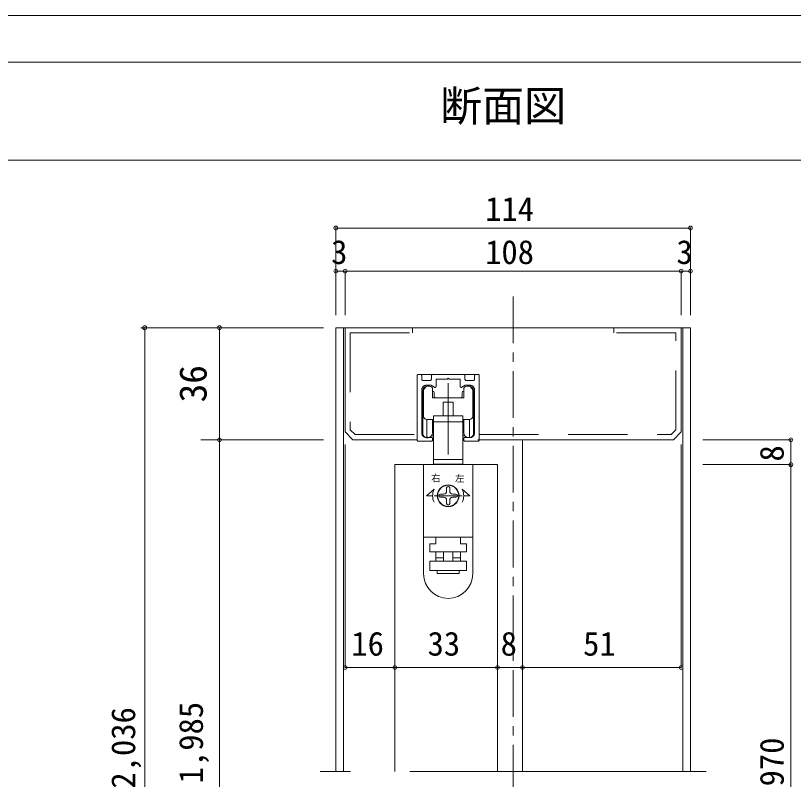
# Model space of a CAD drawing. Units: millimetres on the paper, enlarged 10 times, with parts at other scales. Extents: x -2000 to 2000, y -1385 to 1385.
# Drawn here: x -1317 to -483, y 567 to 1385 of the extents above; entities that cross this region are included whole.
import ezdxf
from ezdxf.enums import TextEntityAlignment as Align

# ---------------------------------------------------------------- set-up
doc = ezdxf.new("R2010")
doc.units = ezdxf.units.MM
doc.header["$LTSCALE"] = 10
doc.header["$PDMODE"] = 32
doc.header["$PDSIZE"] = 4
for name, pattern in [('CHAIN1', [8, 5, -1, 1, -1]), ('USER2', [9.525, 6.35, -3.175]), ('USER3', [31.75, 15.875, -3.175, 3.175, -3.175, 3.175, -3.175]), ('USER4', [50.8, 31.75, -6.35, 6.35, -6.35])]:
    doc.linetypes.add(name, pattern=pattern)
doc.layers.add('1-1_0', color=7, linetype='Continuous', lineweight=20)
doc.layers.add('2-0', color=7, linetype='Continuous', lineweight=20)
doc.styles.add('ＭＳ ゴシック', font='')
doc.styles.get('ＭＳ ゴシック').set_extended_font_data('MS Gothic')

msp = doc.modelspace()

# ---------------------------------------------------------------- linework, layer by layer
at = {"layer": '1-1_0'}
for p, q in [((-1950, 1335), (380, 1335)), ((-1950, 1230), (380, 1230))]:
    msp.add_line(p, q, dxfattribs=at)
msp.add_lwpolyline([(-2000, -1385), (2000, -1385), (2000, 1385), (-2000, 1385)], close=True, dxfattribs=at)
at = {"layer": '2-0', "color": 4, "lineweight": 9}
for p, q in [((-593.53, 1115.39), (-593.53, 1157.45)), ((-973.53, 1064.06), (-973.53, 1136.31)), ((-973.53, 1111.22), (-963.53, 1111.22)), ((-963.53, 1111.22), (-963.53, 1064.06)), ((-603.53, 1111.22), (-593.53, 1111.22)), ((-593.53, 1064.06), (-593.53, 1115.39)), ((-986.87, 1050.72), (-1182.45, 1050.72)), ((-1178.28, 1050.72), (-1178.28, 66.91)), ((-1118.12, 1050.72), (-986.87, 1050.72)), ((-1098.12, 1050.72), (-1098.12, 930.72)), ((-1118.12, 930.72), (-986.87, 930.72)), ((-1098.12, 930.72), (-1098.12, 116.91)), ((-603.53, 925.72), (-603.53, 686.77)), ((-580.2, 904.06), (-485.89, 904.06)), ((-485.89, 904.06), (-485.89, 140.24)), ((-910.2, 686.77), (-800.2, 686.77)), ((-800.2, 686.77), (-773.53, 686.77)), ((-773.53, 686.77), (-603.53, 686.77))]:
    msp.add_line(p, q, dxfattribs=at)
at = {"layer": '2-0', "linetype": 'CHAIN1'}
msp.add_line((-783.53, 1084.06), (-783.53, 33.57), dxfattribs=at)
at = {"layer": '2-0'}
for p, q in [((-973.53, 1050.72), (-963.53, 1050.72)), ((-973.53, 1050.72), (-973.53, 575.24)), ((-965.2, 1050.72), (-965.2, 575.24)), ((-891.31, 1045.17), (-891.31, 1050.72)), ((-675.76, 1045.17), (-675.76, 1050.72)), ((-603.53, 1050.72), (-593.53, 1050.72)), ((-601.87, 1050.72), (-601.87, 575.24)), ((-593.53, 1050.72), (-593.53, 575.24)), ((-884.79, 1000.73), (-823.12, 1000.73)), ((-886.45, 930.73), (-886.45, 999.06)), ((-819.79, 999.06), (-819.79, 930.73)), ((-879.45, 984.03), (-879.45, 955.72)), ((-876.61, 987.57), (-878.96, 985.21)), ((-875.43, 988.06), (-873.12, 988.06)), ((-869.79, 975.72), (-869.79, 984.72)), ((-836.45, 984.72), (-836.45, 975.72)), ((-833.12, 988.06), (-830.81, 988.06)), ((-829.63, 987.57), (-827.27, 985.21)), ((-826.79, 984.03), (-826.79, 955.72)), ((-880.45, 981.06), (-880.45, 936.39)), ((-836.45, 975.72), (-869.79, 975.72)), ((-868.12, 981.06), (-868.12, 977.39)), ((-838.12, 981.06), (-838.12, 977.39)), ((-825.79, 981.06), (-825.79, 936.39)), ((-858.45, 971.06), (-858.45, 956.4)), ((-847.79, 971.06), (-858.45, 971.06)), ((-847.79, 956.4), (-847.79, 971.06)), ((-869.79, 952.39), (-876.12, 952.39)), ((-837.26, 949.72), (-837.26, 956.4)), ((-836.45, 952.39), (-830.12, 952.39)), ((-868.98, 949.72), (-837.26, 949.72)), ((-868.98, 949.72), (-868.98, 909.39)), ((-837.26, 909.39), (-837.26, 949.72)), ((-871.06, 934.72), (-868.98, 934.72)), ((-837.26, 934.72), (-835.18, 934.72)), ((-955.2, 930.72), (-886.45, 930.72)), ((-821.45, 930.72), (-738.53, 930.72)), ((-773.53, 930.72), (-773.53, 575.24)), ((-837.26, 904.39), (-837.26, 909.39)), ((-910.2, 904.06), (-910.2, 575.24)), ((-910.2, 904.06), (-800.2, 904.06)), ((-868.98, 904.39), (-837.26, 904.39)), ((-866.43, 904.39), (-866.43, 904.06)), ((-839.76, 904.06), (-839.76, 904.39)), ((-800.2, 904.06), (-800.2, 575.24)), ((-879.45, 787.06), (-879.45, 826.39)), ((-826.79, 787.06), (-826.79, 826.39)), ((-910.2, 792.24), (-910.2, 733.35)), ((-910.2, 792.24), (-910.2, 733.35)), ((-800.2, 792.24), (-800.2, 733.35)), ((-800.2, 792.24), (-800.2, 733.35)), ((-773.53, 792.24), (-773.53, 733.35)), ((-773.53, 792.24), (-773.53, 733.35))]:
    msp.add_line(p, q, dxfattribs=at)
at = {"layer": '2-0', "linetype": 'USER2'}
for p, q in [((-957.98, 1045.17), (-891.31, 1045.17)), ((-609.09, 1045.17), (-675.76, 1045.17)), ((-952.9, 936.28), (-886.45, 936.28)), ((-819.79, 936.28), (-614.17, 936.28))]:
    msp.add_line(p, q, dxfattribs=at)
at = {"layer": '2-0', "color": 6, "linetype": 'USER3', "lineweight": 18}
for p, q in [((-884.79, 1000.73), (-883.12, 1000.73)), ((-823.12, 1000.73), (-821.45, 1000.73)), ((-881.45, 999.06), (-881.45, 995.73)), ((-879.79, 994.06), (-872.79, 994.06)), ((-871.12, 995.73), (-871.12, 999.06)), ((-866.12, 987.71), (-866.12, 994.73)), ((-840.12, 994.73), (-840.12, 987.71)), ((-835.12, 999.06), (-835.12, 995.73)), ((-833.45, 994.06), (-826.45, 994.06)), ((-824.79, 995.73), (-824.79, 999.06)), ((-881.45, 984.06), (-881.45, 938.06)), ((-824.79, 938.06), (-824.79, 984.06)), ((-871.45, 929.06), (-884.79, 929.06)), ((-876.45, 933.06), (-870.79, 933.06)), ((-869.79, 932.06), (-869.79, 930.73)), ((-836.45, 930.73), (-836.45, 932.06)), ((-835.45, 933.06), (-829.79, 933.06)), ((-821.45, 929.06), (-834.79, 929.06))]:
    msp.add_line(p, q, dxfattribs=at)
at = {"layer": '2-0', "lineweight": 18}
for p, q in [((-880.12, 937.06), (-880.12, 983.73)), ((-826.12, 937.06), (-826.12, 983.73)), ((-876.13, 933.06), (-876.12, 952.39)), ((-869.79, 938.06), (-869.78, 952.39)), ((-836.45, 938.06), (-836.45, 952.39)), ((-830.1, 933.06), (-830.12, 952.39)), ((-869.79, 948.73), (-868.98, 948.73)), ((-836.45, 948.73), (-837.26, 948.73)), ((-876.12, 933.06), (-874.79, 933.06)), ((-830.12, 933.06), (-831.45, 933.06)), ((-879.45, 904.06), (-879.45, 826.39)), ((-826.79, 904.06), (-879.45, 904.06)), ((-826.79, 904.06), (-826.79, 826.39)), ((-876.22, 870.72), (-868.24, 877.72)), ((-854.79, 879.06), (-854.79, 875.72)), ((-851.45, 875.72), (-851.45, 879.06)), ((-830.02, 870.72), (-837.99, 877.72)), ((-876.22, 870.72), (-869.79, 870.72)), ((-868.01, 870.72), (-838.23, 870.72)), ((-858.12, 872.39), (-861.45, 872.39)), ((-861.45, 869.06), (-858.12, 869.06)), ((-844.79, 872.39), (-848.12, 872.39)), ((-848.12, 869.06), (-844.79, 869.06)), ((-830.02, 870.72), (-836.45, 870.72)), ((-854.79, 865.72), (-854.79, 862.39)), ((-851.45, 862.39), (-851.45, 865.72)), ((-826.79, 826.39), (-879.45, 826.39)), ((-866.45, 819.06), (-866.45, 826.39)), ((-839.79, 826.39), (-839.79, 819.06)), ((-866.45, 819.06), (-872.79, 819.06)), ((-872.79, 819.06), (-872.79, 817.39)), ((-833.45, 819.06), (-839.79, 819.06)), ((-833.45, 817.39), (-833.45, 819.06)), ((-833.45, 817.39), (-833.45, 810.72)), ((-866.45, 804.06), (-866.45, 810.72)), ((-858.12, 810.72), (-858.12, 800.72)), ((-848.12, 810.72), (-848.12, 800.72)), ((-839.79, 810.72), (-839.79, 804.06)), ((-872.79, 790.72), (-872.79, 800.72)), ((-872.79, 800.72), (-833.45, 800.72)), ((-866.45, 804.06), (-858.12, 804.06)), ((-866.45, 800.72), (-866.45, 804.06)), ((-864.79, 790.72), (-864.79, 787.39))]:
    msp.add_line(p, q, dxfattribs=at)
at = {"layer": '2-0', "color": 3, "linetype": 'USER4', "lineweight": 18}
msp.add_line((-853.12, 991.46), (-853.12, 914.79), dxfattribs=at)
at = {"layer": '2-0', "color": 2, "lineweight": 18}
msp.add_line((-875.47, 933.86), (-875.47, 931.92), dxfattribs=at)
at = {"layer": '2-0', "linetype": 'USER4'}
msp.add_line((-576.87, 575.24), (-990.2, 575.24), dxfattribs=at)
at = {"layer": '2-0', "color": 4, "lineweight": 9}
for points in [[(-973.53, 1115.39), (-973.53, 1157.45), (-593.53, 1157.45)], [(-963.53, 1111.22), (-603.53, 1111.22), (-603.53, 1064.06)], [(-963.53, 925.72), (-963.53, 686.77), (-910.2, 686.77)], [(-580.2, 930.72), (-485.89, 930.72), (-485.89, 904.06)]]:
    msp.add_lwpolyline(points, dxfattribs=at)
at = {"layer": '2-0'}
for points in [[(-738.53, 930.72), (-723.53, 930.72), (-611.87, 930.72), (-603.53, 939.06), (-603.53, 1050.72), (-736.87, 1050.72), (-963.53, 1050.72), (-963.53, 939.06), (-955.2, 930.72)], [(-868.98, 949.72), (-868.98, 956.4), (-837.26, 956.4)], [(-868.98, 904.39), (-868.98, 909.39), (-837.26, 909.39)]]:
    msp.add_lwpolyline(points, dxfattribs=at)
at = {"layer": '2-0', "linetype": 'USER2'}
for points in [[(-957.98, 1045.17), (-957.98, 941.36), (-952.9, 936.28)], [(-614.17, 936.28), (-609.09, 941.36), (-609.09, 1045.17)]]:
    msp.add_lwpolyline(points, dxfattribs=at)
at = {"layer": '2-0', "color": 6, "linetype": 'USER3', "lineweight": 18}
for points in [[(-869.45, 1000.73), (-853.12, 1000.73), (-836.79, 1000.73)], [(-865.12, 995.73), (-854.12, 995.73), (-853.12, 996.73), (-852.12, 995.73), (-841.12, 995.73)], [(-867.62, 986.85), (-871.45, 989.06), (-876.45, 989.06)], [(-829.79, 989.06), (-834.79, 989.06), (-838.62, 986.85)]]:
    msp.add_lwpolyline(points, dxfattribs=at)
at = {"layer": '2-0', "lineweight": 18}
for points in [[(-833.45, 810.72), (-872.79, 810.72), (-872.79, 817.39)], [(-833.45, 800.72), (-833.45, 790.72), (-872.79, 790.72)], [(-848.12, 804.06), (-839.79, 804.06), (-839.79, 800.72)], [(-841.45, 790.72), (-841.45, 787.39), (-864.79, 787.39)]]:
    msp.add_lwpolyline(points, dxfattribs=at)
for radius in [11.67, 11.33]:
    msp.add_circle((-853.12, 870.72), radius, dxfattribs=at)
at = {"layer": '2-0', "color": 6, "linetype": 'USER3', "lineweight": 18}
for centre, radius, start, end in [((-884.79, 999.06), 1.67, 90, 180), ((-883.12, 999.06), 1.67, 360, 90), ((-869.45, 999.06), 1.67, 90, 180), ((-836.79, 999.06), 1.67, 360, 90), ((-823.12, 999.06), 1.67, 90, 180), ((-821.45, 999.06), 1.67, 360, 90), ((-879.79, 995.73), 1.67, 180, 270), ((-872.79, 995.73), 1.67, 270, 0), ((-865.12, 994.73), 1, 90, 180), ((-841.12, 994.73), 1, 0, 90), ((-833.45, 995.73), 1.67, 180, 270), ((-826.45, 995.73), 1.67, 270, 0), ((-876.45, 984.06), 5, 90, 180), ((-867.12, 987.71), 1, 240, 0), ((-839.12, 987.71), 1, 180, 300), ((-829.79, 984.06), 5, 0, 90), ((-876.45, 938.06), 5, 180, 270), ((-829.79, 938.06), 5, 270, 0), ((-884.79, 930.73), 1.67, 180, 270), ((-871.45, 930.73), 1.67, 270, 0), ((-870.79, 932.06), 1, 360, 90), ((-834.79, 930.73), 1.67, 180, 270), ((-835.45, 932.06), 1, 90, 180), ((-821.45, 930.73), 1.67, 270, 0)]:
    msp.add_arc(centre, radius, start, end, dxfattribs=at)
at = {"layer": '2-0', "lineweight": 18}
for centre, radius, start, end in [((-876.12, 983.73), 4, 94.64843, 180), ((-830.12, 983.73), 4, 0, 85.35157), ((-876.12, 937.06), 4, 180, 270), ((-874.79, 938.06), 5, 270, 0), ((-831.45, 938.06), 5, 180, 270), ((-830.12, 937.06), 4, 270, 0), ((-853.12, 870.72), 16.67, 155.16542, 204.83459), ((-858.12, 875.72), 3.33, 270, 0), ((-853.12, 879.06), 1.67, 90, 180), ((-853.12, 879.06), 1.67, 0, 90), ((-848.12, 875.72), 3.33, 180, 270), ((-853.12, 870.72), 16.67, 335.16541, 24.83458), ((-861.45, 870.72), 1.67, 90, 180), ((-861.45, 870.72), 1.67, 180, 270), ((-858.12, 865.72), 3.33, 0, 90), ((-848.12, 865.72), 3.33, 90, 180), ((-844.79, 870.72), 1.67, 0, 90), ((-844.79, 870.72), 1.67, 270, 0), ((-853.12, 862.39), 1.67, 180, 270), ((-853.12, 862.39), 1.67, 270, 0)]:
    msp.add_arc(centre, radius, start, end, dxfattribs=at)
at = {"layer": '2-0'}
for centre, radius, start, end in [((-877.79, 984.03), 1.67, 135, 180), ((-875.43, 986.39), 1.67, 90, 135), ((-873.12, 984.72), 3.33, 360, 90), ((-833.12, 984.72), 3.33, 90, 180), ((-830.81, 986.39), 1.67, 45, 90), ((-828.45, 984.03), 1.67, 0, 45), ((-878.79, 981.06), 1.67, 143.10953, 180), ((-869.79, 981.06), 1.67, 360, 90), ((-866.45, 977.39), 1.67, 180, 270), ((-839.79, 977.39), 1.67, 270, 0), ((-836.45, 981.06), 1.67, 90, 180), ((-827.45, 981.06), 1.67, 0, 36.78801), ((-876.12, 955.72), 3.33, 180, 270), ((-869.79, 949.06), 3.33, 75.95044, 90), ((-836.45, 949.06), 3.33, 90, 104.0179), ((-830.12, 955.72), 3.33, 270, 360), ((-878.79, 936.39), 1.67, 180, 245.90184), ((-827.45, 936.39), 1.67, 294.19339, 360), ((-853.12, 787.06), 26.33, 180, 0)]:
    msp.add_arc(centre, radius, start, end, dxfattribs=at)
at = {"layer": '2-0', "color": 4}
for p in [(-973.53, 1157.45), (-593.53, 1157.45), (-973.53, 1111.22), (-963.53, 1111.22), (-603.53, 1111.22), (-593.53, 1111.22), (-1178.28, 1050.72), (-1098.12, 1050.72), (-1098.12, 930.72), (-485.89, 930.72), (-485.89, 904.06), (-963.53, 686.77), (-910.2, 686.77), (-800.2, 686.77), (-773.53, 686.77), (-603.53, 686.77)]:
    msp.add_point(p, dxfattribs=at)

# ---------------------------------------------------------------- texts
at = {"layer": '1-1_0', "style": 'ＭＳ ゴシック'}
msp.add_text('断面図', height=32.99, dxfattribs=at).set_placement((-861.74, 1261.98), align=Align.BOTTOM_LEFT)
at = {"layer": '2-0', "style": 'ＭＳ ゴシック'}
for s, height, p in [('114', 25.66, (-813.53, 1157.45)), ('3', 25.66, (-978.53, 1111.22)), ('108', 25.66, (-813.53, 1111.22)), ('3', 25.66, (-608.53, 1111.22)), ('右', 7.33, (-871.35, 883.59)), ('左', 7.33, (-845.76, 883.39)), ('16', 25.66, (-956.87, 691.77)), ('33', 25.66, (-875.2, 691.77)), ('8', 25.66, (-796.87, 691.77)), ('51', 25.66, (-708.53, 691.77))]:
    msp.add_text(s, height=height, dxfattribs=at).set_placement(p, align=Align.BOTTOM_LEFT)
for s, height, p in [('36', 29.33, (-1103.12, 970.72)), ('8', 25.66, (-485.89, 907.39)), ('枠外H:2,036', 25.66, (-1180.78, 452.15)), ('枠内IH:1,985', 25.66, (-1108.17, 440.36)), ('DH:1,970', 25.66, (-485.89, 472.15))]:
    msp.add_text(s, height=height, rotation=90, dxfattribs=at).set_placement(p, align=Align.BOTTOM_LEFT)

doc.saveas('drawing.dxf')
